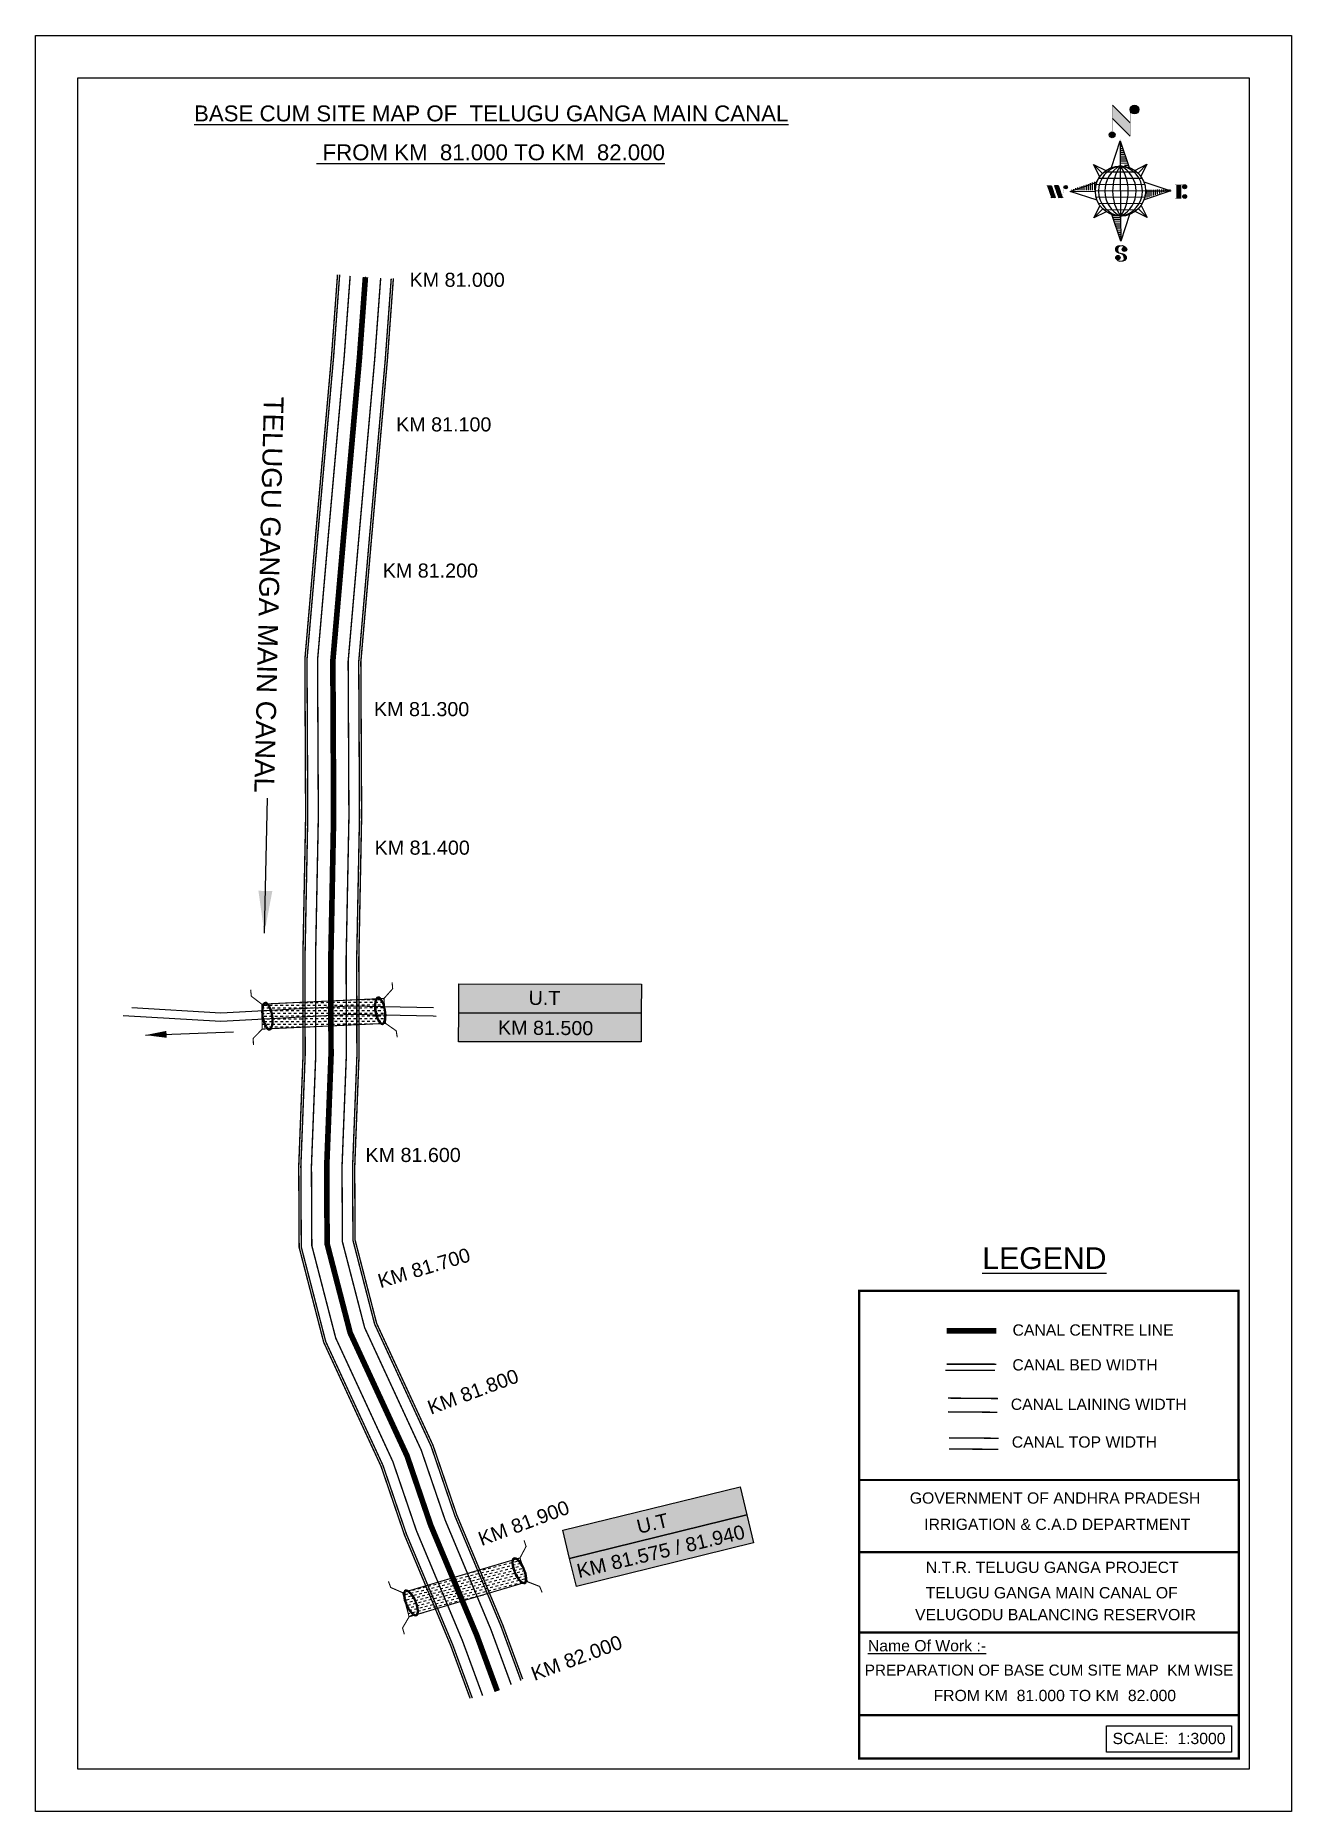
# Model space of a CAD drawing. Header units: inches. Extents: x 257188 to 258079, y 1664779 to 1666039.
import ezdxf

# ---------------------------------------------------------------- set-up
doc = ezdxf.new("R2010")
doc.units = ezdxf.units.IN
doc.header["$MEASUREMENT"] = 0
doc.header["$PDSIZE"] = 15
doc.linetypes.add('ACAD_ISO02W100', pattern=[15, 12, -3])
for name, color, linetype in [('AQUADUCT', 1, 'Continuous'), ('bed with', 5, 'Continuous'), ('bord', 1, 'Continuous'), ('canal', 1, 'Continuous'), ('chainage', 7, 'Continuous'), ('DIMENSION', 1, 'Continuous'), ('FRAME 025', 7, 'Continuous'), ('laying', 4, 'Continuous'), ('lining', 4, 'Continuous'), ('ROAD-CT', 50, 'Continuous'), ('STREAM', 4, 'Continuous'), ('Stu coo', 3, 'Continuous'), ('TEXT', 7, 'Continuous'), ('top of bund', 1, 'Continuous'), ('UT', 173, 'ACAD_ISO02W100'), ('V', 6, 'Continuous'), ('ZSTU', 7, 'Continuous')]:
    doc.layers.add(name, color=color, linetype=linetype)
doc.styles.get("Standard").update_dxf_attribs({"font": 'arial.ttf'})
doc.dimstyles.get("Standard").update_dxf_attribs({"dimtxt": 0.18, "dimasz": 0.18, "dimexe": 0.18, "dimexo": 0.0625, "dimgap": 0.09, "dimtad": 0, "dimtih": 1, "dimtoh": 1, "dimdec": 4, "dimzin": 0, "dimdsep": 46, "dimtxsty": 'Standard', "dimcen": 0.09, "dimadec": 0, "dimazin": 0, "dimtfac": 1, "dimtdec": 4, "dimtofl": 0, "dimtmove": 0, "dimatfit": 3, "dimfxl": 0, "dimtolj": 1, "dimtzin": 0, "dimarcsym": 0})
pattern_1 = [(267.2971131487395, (-8720374.9383359, 50637915.13839893), (10.53672553373347, -0.4974314379093613), [])]
pattern_2 = [(357.2971131487395, (-8720374.9383359, 50637915.13839893), (0.4974314379093601, 10.53672553373348), [])]

# ---------------------------------------------------------------- blocks, each defined once
blk = doc.blocks.new('GGF')
at = {"layer": 'STREAM'}
h = blk.add_hatch(dxfattribs=at)
h.set_pattern_fill('DASH', color=256, scale=10, angle=-6.082734917303942, style=0)
h.set_pattern_definition([(353.9172650826961, (-115347.3726237068, 1016.387648081312), (1.375417949938526, 1.110506849590268), [1.25, -1.25])])
h.paths.add_polyline_path([(406186.8358267642, 1485623.894007653), (406186.3350356966, 1485618.16585714), (406185.8342446289, 1485612.437706626), (406242.6024607782, 1485608.895201602), (406242.8636284556, 1485614.639267362), (406243.1247961327, 1485620.383333121)])
at = {"layer": 'laying', "linetype": 'ByBlock', "extrusion": (0, 0, -1)}
for centre in [(406188.8340515448, 1485618.100544371), (406240.8092758137, 1485614.964376942)]:
    blk.add_ellipse(centre, major_axis=(0.4022038884711088, -6.365555352701567), ratio=0.3887167828476952, dxfattribs=at)
at = {"layer": 'laying', "linetype": 'ByBlock'}
for points in [[(406189.2044231551, 1485612.238788546), (406189.1301593552, 1485612.234096231), (406189.0528622998, 1485612.245618227), (406188.8631006061, 1485612.324588027), (406188.7519765225, 1485612.394145026), (406188.5122836892, 1485612.610022701), (406188.3845252309, 1485612.755754402), (406187.9901122551, 1485613.318903608), (406187.7273521348, 1485613.85898441), (406187.2895556467, 1485615.151754198), (406187.1131680161, 1485615.903753204), (406186.8806331598, 1485617.489787864), (406186.8243655579, 1485618.323341603), (406186.8412834518, 1485619.932858505), (406186.9146281564, 1485620.708349793), (406187.1740924141, 1485622.067517512), (406187.3614922329, 1485622.65073727), (406187.7140922088, 1485623.356040432), (406187.8630650354, 1485623.567618286), (406188.1141012118, 1485623.821781273), (406188.2175726035, 1485623.889167762), (406188.3951326545, 1485623.961233407), (406188.4694103668, 1485623.970225642), (406188.6399464445, 1485623.94807565), (406188.7398646418, 1485623.913414563), (406188.9754422541, 1485623.761023998), (406189.1085637353, 1485623.642922326), (406189.3815283708, 1485623.318037364), (406189.5211763898, 1485623.111945711), (406189.9516964495, 1485622.33059618), (406190.2214699374, 1485621.608086816), (406190.6248590543, 1485619.961048005), (406190.7595287117, 1485619.037350996), (406190.8632364098, 1485617.186895084), (406190.8321935693, 1485616.26108243), (406190.6143732872, 1485614.607066808), (406190.4262052957, 1485613.879561222), (406190.055177624, 1485613.01905299), (406189.9016287614, 1485612.765040143), (406189.6325239488, 1485612.445281366), (406189.5169377527, 1485612.35368761), (406189.3392356181, 1485612.260876767), (406189.2716159608, 1485612.243034084), (406189.2044231551, 1485612.238788546)], [(406241.179647424, 1485609.102621116), (406241.1053836241, 1485609.097928802), (406241.0280865688, 1485609.109450798), (406240.838324875, 1485609.188420597), (406240.7272007914, 1485609.257977597), (406240.4875079581, 1485609.473855271), (406240.3597494998, 1485609.619586973), (406239.965336524, 1485610.182736179), (406239.7025764037, 1485610.722816981), (406239.2647799156, 1485612.015586769), (406239.088392285, 1485612.767585774), (406238.8558574287, 1485614.353620435), (406238.7995898268, 1485615.187174174), (406238.8165077207, 1485616.796691076), (406238.8898524253, 1485617.572182364), (406239.149316683, 1485618.931350083), (406239.3367165019, 1485619.514569841), (406239.6893164777, 1485620.219873002), (406239.8382893043, 1485620.431450857), (406240.0893254807, 1485620.685613844), (406240.1927968724, 1485620.753000333), (406240.3703569234, 1485620.825065977), (406240.4446346357, 1485620.834058213), (406240.6151707135, 1485620.811908221), (406240.7150889107, 1485620.777247134), (406240.950666523, 1485620.624856569), (406241.0837880042, 1485620.506754897), (406241.3567526398, 1485620.181869935), (406241.4964006587, 1485619.975778282), (406241.9269207185, 1485619.194428751), (406242.1966942063, 1485618.471919387), (406242.6000833233, 1485616.824880576), (406242.7347529806, 1485615.901183567), (406242.8384606787, 1485614.050727655), (406242.8074178382, 1485613.124915001), (406242.5895975561, 1485611.470899379), (406242.4014295646, 1485610.743393793), (406242.0304018929, 1485609.882885561), (406241.8768530303, 1485609.628872714), (406241.6077482177, 1485609.309113937), (406241.4921620216, 1485609.21752018), (406241.314459887, 1485609.124709338), (406241.2468402297, 1485609.106866655), (406241.179647424, 1485609.102621116)]]:
    blk.add_open_spline(points, degree=3, knots=[0, 0, 0, 0, 0.1890722348827286, 0.1890722348827286, 0.3781444697654573, 0.3781444697654573, 0.567216704648186, 0.567216704648186, 0.9642381621637766, 0.9642381621637766, 1.361259619679367, 1.361259619679367, 1.758281077194958, 1.758281077194958, 2.155302534710549, 2.155302534710549, 2.552323992226139, 2.552323992226139, 2.807761081817867, 2.807761081817867, 3.012439963152372, 3.012439963152372, 3.217118844486876, 3.217118844486876, 3.421797725821381, 3.421797725821381, 3.626476607155885, 3.626476607155885, 3.831155488490389, 3.831155488490389, 4.280922883927905, 4.280922883927905, 4.730690279365422, 4.730690279365422, 5.180457674802938, 5.180457674802938, 5.630225070240454, 5.630225070240454, 5.896844194109022, 5.896844194109022, 6.112115499412711, 6.112115499412711, 6.283185307179586, 6.283185307179586, 6.283185307179586, 6.283185307179586], dxfattribs=at)
at = {"layer": 'UT', "ltscale": 0.2, "const_width": 0.4999999999999999}
for points in [[(406181.0067191261, 1485605.627956516), (406181.2043290924, 1485608.621441158), (406185.8342446289, 1485612.437706626), (406186.3350356966, 1485618.16585714), (406186.8358267643, 1485623.894007653), (406182.485284513, 1485628.02592998), (406182.4731358847, 1485631.025905382)], [(406186.8358267643, 1485623.894007653), (406243.1247961327, 1485620.383333121)], [(406247.6637609265, 1485627.388723734), (406247.5913202798, 1485624.389598469), (406243.1247961327, 1485620.383333121), (406242.8636284556, 1485614.639267362), (406242.6024607783, 1485608.895201602), (406247.1217425518, 1485604.948545771), (406247.2591485833, 1485601.95169416)], [(406185.8342446289, 1485612.437706626), (406242.6024607783, 1485608.895201602)]]:
    blk.add_lwpolyline(points, dxfattribs=at)
blk = doc.blocks.new('*X7')
at = {"color": 0, "linetype": 'Continuous'}
for p, q in [((6321.563175437702, 239.2074203663178), (6322.581924588794, 240.2261695174094)), ((6321.571094283617, 239.3921159075293), (6322.524536642279, 240.3455582661906)), ((6321.579013129532, 239.5768114487408), (6322.467148695763, 240.4649470149719)), ((6321.586931975447, 239.7615069899523), (6322.409760749248, 240.5843357637531)), ((6321.594850821361, 239.9462025311638), (6322.352372802732, 240.7037245125344)), ((6321.602769667276, 240.1308980723753), (6322.294984856217, 240.8231132613157)), ((6321.610688513191, 240.3155936135868), (6322.322610836808, 241.0275159372032)), ((6321.618607359106, 240.5002891547983), (6322.339575221931, 241.2212570176224)), ((6321.670405508729, 239.1378737420482), (6322.639312535309, 240.1067807686281)), ((6321.756101028845, 239.046792566867), (6322.694551492757, 239.9852430307802)), ((6321.767025283511, 240.8254837745006), (6322.356539607053, 241.4149980980416)), ((6321.841796548961, 238.9557113916858), (6322.784401525116, 239.8983163678416)), ((6321.927492069076, 238.8646302165046), (6322.874251557474, 239.8113897049031)), ((6322.013187589191, 238.7735490413234), (6322.964101589832, 239.7244630419646)), ((6322.075863133939, 241.3110983202248), (6322.373503992176, 241.6087391784607)), ((6322.098883109306, 238.6824678661422), (6323.053951622191, 239.637536379026)), ((6322.184578629423, 238.591386690961), (6323.143801654548, 239.5506097160875)), ((6322.270274149538, 238.5003055157798), (6323.233651686906, 239.463683053149)), ((6322.405772691616, 238.4590273625623), (6323.316199320379, 239.3694539913255)), ((6322.536564177177, 238.4130421528257), (6323.436926723143, 239.3134046987925)), ((6322.667355662737, 238.3670569430892), (6323.557654125907, 239.2573554062594)), ((6322.798147148297, 238.3210717333527), (6323.67838152867, 239.2013061137264)), ((6322.928938633857, 238.2750865236161), (6323.799108931434, 239.1452568211934)), ((6323.059730119417, 238.2291013138795), (6323.919836334197, 239.0892075286604)), ((6323.190521604977, 238.183116104143), (6324.040563736961, 239.0331582361274)), ((6323.334898284248, 238.1507160881169), (6324.161291139725, 238.9771089435944)), ((6323.500484499982, 238.1395256085544), (6324.282018542488, 238.9210596510615)), ((6323.666070715716, 238.1283351289918), (6324.389078986148, 238.8513433994243)), ((6323.83165693145, 238.1171446494292), (6324.558435473549, 238.8439231915289)), ((6324.097210919775, 238.2059219424567), (6324.727791960951, 238.8365029836336)), ((6324.341779298861, 238.2737136262468), (6324.897148448353, 238.8290827757383)), ((6324.586347677948, 238.341505310037), (6325.066504935754, 238.821662567843)), ((6324.830916057034, 238.4092969938271), (6325.235861423155, 238.8142423599477)), ((6325.075484436121, 238.4770886776172), (6325.405217910557, 238.8068221520524)), ((6325.401209342145, 238.6260368883443), (6325.574574397958, 238.7994019441571))]:
    blk.add_line(p, q, dxfattribs=at)
blk = doc.blocks.new('*X6')
at = {"color": 0, "linetype": 'Continuous'}
for p, q in [((6324.425409812192, 240.3018877878409), (6324.530098087213, 240.4065760628617)), ((6324.560821561592, 240.2605228419445), (6324.762767368324, 240.4624686486762)), ((6324.696233310992, 240.2191578960481), (6324.995436649435, 240.5183612344908)), ((6324.831645060392, 240.1777929501517), (6325.228105930546, 240.5742538203053)), ((6324.967056809793, 240.1364280042552), (6325.451206401633, 240.6205775960956)), ((6325.102468559193, 240.0950630583588), (6325.626700194168, 240.619294693334)), ((6325.231508829004, 240.0473266328736), (6325.802193986703, 240.6180117905725)), ((6325.335045025791, 239.9740861343645), (6325.976788801136, 240.6158299097086)), ((6325.438581222579, 239.9008456358553), (6326.100204563527, 240.5624689768027)), ((6325.542117419366, 239.8276051373462), (6326.223620325917, 240.5091080438968)), ((6325.645653616154, 239.754364638837), (6326.347036088308, 240.455747110991)), ((6325.749189812941, 239.6811241403279), (6326.470451850699, 240.4023861780851)), ((6325.852726009729, 239.6078836418188), (6326.593867613089, 240.3490252451792)), ((6325.951486090436, 239.5298670272285), (6326.71728337548, 240.2956643122733)), ((6326.036566250415, 239.4381704919113), (6326.840699137871, 240.2423033793674)), ((6326.121646410395, 239.346473956594), (6326.964114900262, 240.1889424464615)), ((6326.206726570374, 239.2547774212767), (6327.055858370612, 240.1039092215148)), ((6326.291806730354, 239.1630808859595), (6327.135785134496, 240.0070592901021)), ((6326.376886890333, 239.0713843506422), (6327.21571189838, 239.9102093586895)), ((6326.461967050313, 238.9796878153249), (6327.295638662264, 239.8133594272769)), ((6326.547047210292, 238.8879912800077), (6327.375565426148, 239.7165094958642)), ((6326.632127370272, 238.7962947446904), (6327.455492190032, 239.6196595644516)), ((6326.717207530251, 238.7045982093731), (6327.535418953916, 239.5228096330389)), ((6326.788410008449, 236.4777036487165), (6327.354219516036, 237.0435131563033)), ((6326.792225928501, 238.6028399123283), (6327.6153457178, 239.4259597016263)), ((6326.838137672734, 238.4719749612643), (6327.695272481684, 239.3291097702136)), ((6326.884049416966, 238.3411100102004), (6327.775199245568, 239.2322598388009)), ((6326.916746160023, 236.7828164955863), (6327.582476853365, 237.4485471889285)), ((6326.9299611612, 238.2102450591364), (6327.853734496604, 239.1340183945408)), ((6326.975872905432, 238.0793801080725), (6327.849127438164, 238.952634640804)), ((6327.003134980726, 237.9298654880686), (6327.844520379724, 238.7712508870673)), ((6327.012515933215, 237.7624697452613), (6327.839913321284, 238.5898671333306)), ((6327.021896885704, 237.5950740024541), (6327.835306262844, 238.4084833795939)), ((6327.031277838193, 237.4276782596467), (6327.830699204404, 238.2270996258572)), ((6327.040658790683, 237.2602825168395), (6327.826092145964, 238.0457158721205)), ((6327.045082311595, 237.087929342456), (6327.810734190693, 237.8535812215537))]:
    blk.add_line(p, q, dxfattribs=at)
blk = doc.blocks.new('H')
at = {"layer": 'bord', "extrusion": (0.0004278845142637609, 0.00479197890903182, 0.9999884268595202)}
h = blk.add_hatch(dxfattribs=at)
h.set_pattern_fill('LINE', color=8, scale=84.38768555040302, angle=-2.702886851260515, style=0)
h.set_pattern_definition(pattern_2)
h.paths.add_polyline_path([(-492.4668010775931, 785.5898788240738, -0.090992046448718), (-447.9625593584497, 775.2324968557805), (-486.4976985411486, 912.0312741750386)])
h = blk.add_hatch(dxfattribs=at)
h.set_pattern_fill('LINE', color=8, scale=84.38768555040302, angle=-92.70288685126052, style=0)
h.set_pattern_definition(pattern_1)
h.paths.add_polyline_path([(-624.8772989658173, 665.1175860036165, -0.09099204644210665), (-614.5199170010164, 709.6218277204316), (-751.3186943142209, 671.0866885515861)])
h = blk.add_hatch(dxfattribs=at)
h.set_pattern_fill('LINE', color=8, scale=84.38768555040302, angle=-92.70288685126052, style=0)
h.set_pattern_definition(pattern_1)
h.paths.add_polyline_path([(-245.5531129193259, 647.210278397426), (-371.9945082624909, 653.17938094493, -0.09099204644878103), (-382.3518902289215, 608.6751392250881)])
h = blk.add_hatch(dxfattribs=at)
h.set_pattern_fill('LINE', color=8, scale=84.38768555040302, angle=-2.702886851260515, style=0)
h.set_pattern_definition(pattern_2)
h.paths.add_polyline_path([(-504.4050061509479, 532.7070881242398, -0.090992046448718), (-548.909247870557, 543.064470092766), (-510.3741086877417, 406.2656927765347)])
at = {"layer": 'bord', "extrusion": (0.0004278845142637604, 0.00479197890903182, 0.9999884268595203)}
for p, q in [((-516.2384251924814, 1087.08582315594, -1217.145331720205), (-431.5311611755169, 993.9857607749291, -1216.735438367611)), ((-519.3860571105615, 1020.408509141766, -1216.824464901347), (-434.678793075087, 927.3084467682056, -1216.414571548796)), ((-538.2690597721958, 773.6536562892143, -1215.633927328097), (-487.0181812191731, 906.212239655666, -1216.291082326422)), ((-487.0181812191731, 906.212239655666, -1216.291082326422), (-492.9870239489828, 779.7722960542887, -1215.682623766277)), ((-487.0181812191731, 906.212239655666, -1216.291082326422), (-448.4827650671941, 769.4150330077391, -1215.652034309381)), ((-626.736305744329, 793.7732813858893, -1215.692487060367), (-566.811349663476, 760.1895317081362, -1215.557193835181)), ((-626.736305744329, 793.7732813858893, -1215.692487060367), (-584.1428260545363, 746.9596384149045, -1215.486379775655)), ((-598.946746484784, 730.9517588270828, -1215.4033350249), (-626.736305744329, 793.7732813858893, -1215.692487060367)), ((-421.3357812265749, 753.3219341966324, -1215.586531535218), (-358.5136001041974, 781.1110481221694, -1215.746578873753)), ((-358.5136001041974, 781.1110481221694, -1215.746578873753), (-405.3276889660046, 738.5181495659053, -1215.522440984547)), ((-358.5136001041974, 781.1110481221694, -1215.746578873753), (-392.0976094479556, 721.1868434431963, -1215.445049781629)), ((-864.6667208376457, 700.9117660832126, -1215.145683569252), (-846.8602190883248, 637.7003116968554, -1214.850391321915)), ((-846.885899517627, 700.0723706756253, -1215.149269383754), (-829.079397758178, 636.8609162860084, -1214.853977136408)), ((-829.1050781964441, 699.2329752675723, -1215.152855198257), (-811.2985764592304, 636.0215208844747, -1214.857562950931)), ((-829.1050781964441, 699.2329752675723, -1215.152855198257), (-811.3242568973801, 698.393579858588, -1215.156441012743)), ((-811.3242568973801, 698.393579858588, -1215.156441012743), (-793.5177551378147, 635.1821254740935, -1214.861148765422)), ((-751.8386587080895, 665.2704204607289, -1215.023166955395), (-615.0399729244527, 703.8051171880215, -1215.266361263119)), ((-751.8386587080895, 665.2704204607289, -1215.023166955395), (-625.3972626964678, 659.3013864478562, -1215.048666080719)), ((-619.2784603905748, 614.0198538512923, -1214.834293591338), (-751.8386587080895, 665.2704204607289, -1215.023166955395)), ((-246.0730746499612, 641.3942844460253, -1215.12516345687), (-382.8717604242847, 602.859587718267, -1214.881969149149)), ((-378.6332729603746, 692.6448510554619, -1215.314036820931), (-246.0730746499612, 641.3942844460253, -1215.12516345687)), ((-372.5144706616993, 647.363318458898, -1215.099664331546), (-246.0730746499612, 641.3942844460253, -1215.12516345687)), ((-213.4791469212505, 669.2951450282708, -1215.272811938016), (-216.710715676134, 600.8397693103179, -1214.943388670676)), ((-197.1518122339039, 599.9164343632292, -1214.947333066632), (-193.9202434780891, 668.3718100786209, -1215.276756333961)), ((-639.398133254319, 525.5536567845847, -1214.401751538512), (-605.8141239105607, 585.4778614635579, -1214.703280630637)), ((-639.398133254319, 525.5536567845847, -1214.401751538512), (-592.5840443923953, 568.1465553403832, -1214.625889427719)), ((-576.5759521321743, 553.3427707091905, -1214.561798877043), (-639.398133254319, 525.5536567845847, -1214.401751538512)), ((-510.8935521394596, 400.4524652508553, -1213.857248085843), (-549.4289682914387, 537.2496718976181, -1214.496296102879)), ((-371.1754276144202, 512.8914235194679, -1214.455843351893), (-431.1003836950404, 546.475173198618, -1214.591136577086)), ((-371.1754276144202, 512.8914235194679, -1214.455843351893), (-413.7689073036308, 559.7050664918497, -1214.661950636613)), ((-398.9649868734996, 575.7129460782744, -1214.74499538736), (-371.1754276144202, 512.8914235194679, -1214.455843351893)), ((-459.6426735860878, 533.0110486173071, -1214.514403084168), (-510.8935521394596, 400.4524652508553, -1213.857248085843)), ((-504.9247094094171, 526.8924088519998, -1214.465706645989), (-510.8935521394596, 400.4524652508553, -1213.857248085843))]:
    blk.add_line(p, q, dxfattribs=at)
at = {"layer": 'bord', "color": 8, "linetype": 'ByBlock', "extrusion": (0.0004278845142637604, 0.00479197890903182, 0.9999884268595203)}
for p, q in [((-386.4701403837535, 711.3830894059502, -1215.400477790083), (-605.4730712235323, 721.7215742594562, -1215.35631111762)), ((-410.8462962137419, 744.2142448802479, -1215.547375515144), (-578.1125475389999, 752.110393114388, -1215.51364266185)), ((-492.9872379411827, 779.772306161467, -1215.682623723144), (-504.9247094094171, 526.8924088519998, -1214.465706645989)), ((-372.5145726100891, 647.3634304928128, -1215.099664824794), (-625.3973747401615, 659.3012845208868, -1215.048665544341)), ((-378.0217974673142, 615.9429816137999, -1214.946740470406), (-622.87451776542, 627.5017590741627, -1214.897360629442)), ((-375.037429585529, 679.1629559395369, -1215.250969739694), (-619.8901498829364, 690.7217333998997, -1215.201589898729)), ((-392.4388761268347, 584.9431407540105, -1214.792019251512), (-611.441806967312, 595.2816256079823, -1214.747852579053)), ((-419.7993998112506, 554.5543218990788, -1214.634687707282), (-587.06565113744, 562.4504701336846, -1214.600954853988))]:
    blk.add_line(p, q, dxfattribs=at)
at = {"layer": 'bord', "extrusion": (0.0004278845142637604, 0.00479197890903182, 0.9999884268595203)}
for points, const_width, elevation in [([(-522.0131121619479, 959.550775259228), (-515.7175743466119, 1092.906934415961)], 1.60540055982536, -1212.142843617219), ([(-434.158262363472, 933.1277235058805), (-427.8627245295095, 1066.483882669366)], 1.60540055982536, -1212.142843617219), ([(-870.0736340994383, 707.00824508073), (-846.3658724653925, 705.889038352192)], 0.6421602239301444, -1212.142843617219), ([(-828.5594987093612, 642.6768581911618), (-855.2307305332708, 643.935965762368)], 0.6421602239301444, -1212.142843617219), ([(-828.5594987093612, 642.676858191162), (-820.953748198869, 677.9586989512691)], 0.6421602239301444, -1212.142843617223), ([(-810.7786774830411, 641.8374531447001), (-784.1074456587239, 640.5783455765209)], 0.6421602239301444, -1212.142843617222), ([(-792.9978562549747, 640.9980480956772), (-781.589230506466, 693.9208092413096)], 0.6421602239301444, -1212.142843617218), ([(-222.7385766651839, 675.5731321041832), (-173.8413183107752, 673.2647682324088)], 0.7063762463231584, -1212.142843617221), ([(-194.785239975681, 644.8497587676384), (-185.0057882997701, 644.3880859934699)], 0.7063762463231584, -1212.14284361722), ([(-177.0730277270245, 604.8086065300355), (-225.9702860934822, 607.1169704015771)], 0.7063762463231584, -1212.142843617222)]:
    blk.add_lwpolyline(points, dxfattribs=dict(at, const_width=const_width, elevation=elevation))
for points, const_width, elevation in [([(-413.6616245851993, 1073.140134249887, 1), (-397.6117714248124, 1057.729118476532, 1)], 22.25077962579039, -1212.14284361722), ([(-530.3419430367337, 949.5474510251247, 1), (-519.6420409089901, 939.2734405104861, 1)], 14.83385308386026, -1212.142843617223), ([(-775.9087905502321, 696.5833098740303, 1), (-769.4888492682775, 690.418903565154, 1)], 8.900311850316152, -1212.142843617216), ([(-177.8339587833615, 666.8757400336997, 1), (-170.7720233739972, 660.0948930920731, 1)], 9.790343035347762, -1212.142843617223), ([(-180.1423226412179, 617.9784816729323, 1), (-173.0803872516442, 611.1976347345654, 1)], 9.790343035347762, -1212.142843617219), ([(-489.8397168474219, 361.7280028313068, 1), (-498.0671858660056, 369.1142257457323, 1)], 11.05656073458609, -1212.142843617215), ([(-525.1949096693778, 321.5505605205689, 1), (-533.4223786795214, 328.9367834347616, 1)], 11.05656073458609, -1212.142843617218)]:
    blk.add_lwpolyline(points, format="xyb", close=True, dxfattribs=dict(at, const_width=const_width, elevation=elevation))
for points, elevation in [([(-537.0436544864716, 317.3909783906986), (-530.686771839954, 310.4778530870033), (-519.7848077441001, 306.8033377354246), (-504.8555995545785, 306.8996049665207), (-493.8614930827366, 309.9751672386152), (-486.3299612487816, 317.6739007300386), (-486.5193926708707, 325.7780890813514), (-490.6180678635317, 333.2605072774198), (-493.5031616341619, 336.2254691210802), (-502.816804350885, 340.8534958871466), (-522.4580017436219, 347.2728260433129), (-530.4257294404489, 351.5824209563287), (-533.6858260648524, 354.5525017987891), (-537.4013079778782, 362.629807892173), (-536.9549017110166, 373.3508360361672), (-530.0284934418471, 380.6827556172281), (-520.0052991440441, 384.0716307398478), (-503.5000552259427, 384.2213990291513), (-492.5323047870551, 379.8708521119993), (-487.1463343054379, 373.2710396641844)], -1212.142843617219), ([(-522.4539065143929, 347.5728294925347), (-526.1949835211592, 353.7751140225195), (-527.7518298353394, 360.6227161141025), (-527.9156661629893, 370.6019260344024), (-525.8991041315983, 375.4503632916039), (-521.3202371541029, 381.1640017041664), (-514.5251386848048, 384.3718976443916)], -1212.142843617221), ([(-504.8555995545785, 306.8996049665207), (-499.0047943263154, 312.3708361831504), (-496.9585419834797, 319.3942984564654), (-497.4612851235933, 326.5275708001649), (-501.2415295758961, 335.3559093211365), (-509.2361390522836, 343.1915685721062)], -1212.142843617219)]:
    blk.add_lwpolyline(points, dxfattribs=dict(at, elevation=elevation))
for centre, radius in [((-405.6366979898718, 1065.434626361347, -1212.142843617228), 22.25077962579068), ((-524.9919919744626, 944.4104457636145, -1212.142843617225), 14.83385308386045), ((-498.4359036135794, 659.1484834742021, -1212.142843617229), 126.5822129822759), ((-772.6988199003781, 693.5011067149355, -1212.142843617225), 8.900311850316273), ((-174.3029910778062, 663.4853165630027, -1212.142843617225), 9.7903430353479), ((-176.6113549475952, 614.5880582008385, -1212.142843617227), 9.7903430353479), ((-493.9534513636986, 365.4211142832808, -1212.142843617226), 11.05656073458623), ((-529.3086441806488, 325.2436719765011, -1212.142843617227), 11.05656073458623)]:
    blk.add_circle(centre, radius, dxfattribs=at)
at = {"layer": 'bord', "color": 8, "linetype": 'ByBlock', "extrusion": (0.0004278845142637604, 0.00479197890903182, 0.9999884268595203)}
for centre, radius, start, end in [((-481.5018944916621, 658.3490694805806, -1212.142843617225), 127.7124113124745, 94.925359787212, 259.6690604518324), ((-436.7958279077627, 656.2386032006533, -1212.142843617224), 140.8227119427793, 113.2864437035868, 241.3079765329169), ((-315.8862391595549, 650.5307512261786, -1212.142843617227), 222.3100112361417, 142.5891607921548, 212.0052594442485), ((-560.0761933124097, 662.0583738566748, -1212.142843617224), 140.8227119427793, 293.2864437035868, 61.30797653291689), ((-680.9857820597445, 667.7662258302183, -1212.142843617228), 222.3100112361417, 322.5891607921548, 32.00525944424854), ((-515.3701267285685, 659.9479075753505, -1212.142843617227), 127.7124113124745, 274.925359787212, 79.66906045183244)]:
    blk.add_arc(centre, radius, start, end, dxfattribs=at)
at = {"layer": 'bord', "extrusion": (0.0004278845142637604, 0.00479197890903182, 0.9999884268595203)}
for points in [[(-515.7175743148887, 1092.906934417125, -1212.142843617227), (-431.0104934413977, 999.8058030862261, -1212.142843617227), (-518.8653432401063, 1026.22885483189, -1212.142843617227), (-434.1582623484545, 933.1277235084416, -1212.142843617227)], [(-864.1466936911305, 706.7284433981881, -1212.142843617225), (-846.3658724649268, 705.889038353589, -1212.142843617225), (-846.34031992468, 643.5162632348297, -1212.142843617225), (-828.5594986876497, 642.6768581867381, -1212.142843617225)], [(-828.5850512369768, 705.049633307593, -1212.142843617229), (-810.804230031204, 704.2102282608984, -1212.142843617229), (-810.778677482168, 641.8374531481927, -1212.142843617229), (-792.9978562541016, 640.9980480994025, -1212.142843617229)], [(-193.4002216503151, 674.1881137788835, -1212.142843617225), (-196.6319310673212, 605.7319520774413, -1212.142843617225), (-212.9591249906118, 675.1114593302475, -1212.142843617225), (-216.1908344065701, 606.6552976257785, -1212.142843617225)]]:
    blk.add_solid(points, dxfattribs=at)
at = {"layer": 'bord', "extrusion": (0.0004278845142637604, 0.00479197890903182, 0.9999884268595203), "xscale": 7.977342409717546, "yscale": 7.977342408231451, "zscale": 7.977342408476333, "rotation": 138.0840426661453}
for name, p in [('*X6', (38300.50170925955, -31929.38484708802, -1212.14284361722)), ('*X7', (38314.39702652739, -31950.87734303279, -1212.142843617221))]:
    blk.add_blockref(name, p, dxfattribs=at)

msp = doc.modelspace()

# ---------------------------------------------------------------- hatches: boundary and pattern name
at = {"layer": 'ZSTU'}
h = msp.add_hatch(color=135, dxfattribs=at)
h.set_gradient(color1=(141, 177, 78), color2=(107, 135, 59), one_color=1, tint=0.3799999952316284, name='CYLINDER')
h.paths.add_polyline_path([(257617.3493148034, 1665345.193307542), (257617.4893793368, 1665365.657330172), (257488.0087561334, 1665365.772700863), (257487.8686916007, 1665345.308678232)])
h.paths.add_polyline_path([(257488.0164449961, 1665348.101811782), (257618.1736964824, 1665347.210959853), (257618.2799320279, 1665362.732424401), (257488.1226805417, 1665363.623276329)], flags=9)
h = msp.add_hatch(color=252, dxfattribs=at)
h.set_gradient(color1=(167, 88, 159), color2=(127, 67, 121), one_color=1, tint=0.3799999952316284, name='CYLINDER')
h.paths.add_polyline_path([(257617.2092502694, 1665324.729284914), (257617.3493148035, 1665345.193307542), (257487.8686916007, 1665345.308678233), (257487.7286270681, 1665324.844655604)])
h.paths.add_polyline_path([(257513.1640482176, 1665327.181872388), (257585.8328781686, 1665326.684495818), (257585.9377131137, 1665342.001326686), (257513.2688831627, 1665342.498703256)], flags=24)
h = msp.add_hatch(color=135, dxfattribs=at)
h.set_gradient(color1=(141, 177, 78), color2=(107, 135, 59), one_color=1, tint=0.3799999952316284, name='CYLINDER')
h.paths.add_polyline_path([(257692.3205892589, 1664989.127635407), (257687.5640584013, 1665009.031686614), (257561.8107990819, 1664978.187515916), (257566.5673299402, 1664958.283464708)])
h.paths.add_polyline_path([(257613.7377963996, 1664972.367881672), (257640.5709162274, 1664978.780272861), (257637.0250359217, 1664993.618268286), (257610.1919160939, 1664987.205877096)], flags=24)
h = msp.add_hatch(color=252, dxfattribs=at)
h.set_gradient(color1=(167, 88, 159), color2=(127, 67, 121), one_color=1, tint=0.3799999952316284, name='CYLINDER')
h.paths.add_polyline_path([(257571.3238607981, 1664938.379413503), (257697.0771201154, 1664969.223584201), (257692.3205892588, 1664989.127635407), (257566.5673299401, 1664958.283464708)])
h.paths.add_polyline_path([(257571.2077513013, 1664940.923325405), (257694.8344925232, 1664970.466778844), (257691.229157484, 1664985.553566948), (257567.6024162621, 1664956.01011351)], flags=24)

# ---------------------------------------------------------------- linework, layer by layer
at = {"linetype": 'ByBlock'}
for points in [[(257187.6532268575, 1664778.691690698), (257187.6532268575, 1666038.691690698), (258078.6532268575, 1666038.691690698), (258078.6532268575, 1664778.691690698)], [(258048.6532268575, 1666008.691690698), (258048.6532268575, 1664808.691690698), (257217.6532268575, 1664808.691690698), (257217.6532268575, 1666008.691690698)]]:
    msp.add_lwpolyline(points, close=True, dxfattribs=at)
for p in [(257421.6542850057, 1665866.93048648), (257413.2131266791, 1665762.114961714), (257404.1406746717, 1665659.371284478), (257398.7667609669, 1665559.698568833), (257398.6717267639, 1665460.750134173), (257394.5619588744, 1665244.526673256), (257403.9690313921, 1665144.970121555), (257441.3962682274, 1665052.238239535), (257477.5459560664, 1664959.000907585)]:
    msp.add_point(p)
at = {"color": 2}
for p in [(257396.0550945689, 1665344.48), (257486.3650945689, 1664937.15)]:
    msp.add_point(p, dxfattribs=at)
at = {"layer": 'bed with', "const_width": 1}
for points in [[(257410.866078701, 1665868.16865184), (257406.6293983551, 1665810.626381428), (257395.2795099428, 1665682.847186841), (257387.738776345, 1665595.612254973), (257388.2885662168, 1665484.592824979), (257386.3269237537, 1665384.855003598), (257386.4387576339, 1665315.00476021), (257383.391049362, 1665236.467508551), (257383.6709498814, 1665180.109744785), (257400.6188978215, 1665114.599566892), (257441.1373202601, 1665026.938369197), (257457.8454343259, 1664977.992450594), (257490.6115466735, 1664899.623376823), (257504.8318650316, 1664860.898715092)], [(257432.5060570468, 1665866.555666123), (257428.2587907825, 1665808.869618572), (257416.8966791948, 1665680.952813159), (257409.4434127927, 1665594.729745027), (257409.9896229209, 1665484.433175022), (257408.0272653839, 1665384.658996402), (257408.1394315037, 1665314.60123979), (257405.0931397756, 1665236.100491449), (257405.3572392562, 1665182.924255215), (257421.1372913162, 1665121.928433108), (257461.3088688776, 1665035.017630803), (257478.1467548118, 1664985.691549406), (257510.8166424642, 1664907.552623178), (257525.089316619, 1664868.685386544)], [(257868.2474797886, 1665091.600188362), (257866.1921594116, 1665091.627746858), (257833.3998245372, 1665091.604727472), (257833.1633711783, 1665091.613894716)], [(257869.3679339436, 1665096.005446281), (257866.2202385394, 1665096.047651744), (257834.0609977815, 1665096.025076775)]]:
    msp.add_lwpolyline(points, dxfattribs=at)
at = {"layer": 'canal', "color": 6, "const_width": 4}
for points in [[(257869.2112662411, 1665119.622131477), (257866.60975835, 1665119.657013456), (257834.0147941144, 1665119.634132619)], [(257834.0147941144, 1665119.634132619), (257869.2112662411, 1665119.622131477)]]:
    msp.add_lwpolyline(points, dxfattribs=at)
at = {"layer": 'FRAME 025', "lineweight": -3, "const_width": 1.636994106223717}
for points in [[(257771.8539588158, 1665148.094450232), (258040.9621239903, 1665148.094450232), (258040.9621239903, 1665013.866096304), (257771.8539588158, 1665013.866096304)], [(257771.8539588159, 1665013.866096304), (258041.3276592162, 1665013.866096304), (258041.3276592162, 1664816.320196534), (257771.8539588159, 1664816.320196534)]]:
    msp.add_lwpolyline(points, close=True, dxfattribs=at)
for points in [[(257771.8539588159, 1664962.575854263), (258041.3276592162, 1664962.575854263)], [(257771.8539588159, 1664905.712059353), (258041.3276592162, 1664905.712059353)], [(257771.8539588159, 1664847.081556227), (258041.3276592162, 1664847.081556227)]]:
    msp.add_lwpolyline(points, dxfattribs=at)
at = {"layer": 'lining', "const_width": 1}
for points in [[(257403.4132083504, 1665869.084492247), (257399.153801894, 1665811.23355753), (257387.8081380816, 1665683.501924288), (257380.2371738861, 1665595.917269932), (257380.7882009965, 1665484.648003535), (257378.8268056787, 1665384.92274802), (257378.9385247297, 1665315.144225792), (257375.8903268689, 1665236.594357781), (257376.1756885767, 1665179.136987724), (257393.5272871667, 1665112.066548614), (257434.1655868668, 1665024.145997675), (257450.8288489044, 1664975.331471741), (257483.6282186352, 1664896.882853889), (257497.506532405, 1664859.089536427)], [(257440.0027265698, 1665866.234702745), (257435.7343872436, 1665808.26244247), (257424.3680510561, 1665680.298075712), (257416.9450152516, 1665594.424730068), (257417.4899881411, 1665484.377996465), (257415.5273834589, 1665384.59125198), (257415.639664408, 1665314.461774208), (257412.5938622688, 1665235.973642219), (257412.8525005609, 1665183.897012276), (257428.228901971, 1665124.461451386), (257468.2806022709, 1665037.810002325), (257485.1633402333, 1664988.352528258), (257517.7999705024, 1664910.293146112), (257532.0140472179, 1664871.585481575)], [(257835.0819561742, 1665071.968432613), (257859.7898312501, 1665071.784095832), (257870.4701076636, 1665071.661457147)], [(257835.0439101506, 1665062.205585221), (257861.8952222115, 1665062.000567692), (257869.9379903656, 1665061.908149694)]]:
    msp.add_lwpolyline(points, dxfattribs=at)
at = {"layer": 'ROAD-CT', "color": 4}
for points in [[(257249.9242836974, 1665343.416022266), (257319.2159979342, 1665339.345583933), (257411.1669348562, 1665344.281878294), (257469.680810352, 1665343.114705554), (257471.7965000623, 1665342.88921013)], [(257256.0121054494, 1665349.049533488), (257319.2311040326, 1665345.335827772), (257411.0661297945, 1665350.265899558), (257470.0580792745, 1665349.089190705)]]:
    msp.add_lwpolyline(points, dxfattribs=at)
at = {"layer": 'top of bund', "const_width": 1}
for points in [[(257401.9028203984, 1665868.998549691), (257397.6586826018, 1665811.354992751), (257386.3138637093, 1665683.632871777), (257378.7368533943, 1665595.978272923), (257379.2881279524, 1665484.659039247), (257377.3267820637, 1665384.936296905), (257377.4384781488, 1665315.172118909), (257374.3901823702, 1665236.619727626), (257374.6766363158, 1665178.942436312), (257392.1089650357, 1665111.559944958), (257432.7712401882, 1665023.58752337), (257449.4255318201, 1664974.799275971), (257482.2315530275, 1664896.334749302), (257495.9596898768, 1664858.950392477)], [(257441.5186109627, 1665866.395297543), (257437.2295065358, 1665808.141007249), (257425.8623254284, 1665680.167128223), (257418.4453357434, 1665594.363727076), (257418.9900611852, 1665484.366960753), (257417.0274070739, 1665384.577703095), (257417.1397109888, 1665314.433881091), (257414.0940067674, 1665235.948272374), (257414.3515528218, 1665184.091563688), (257429.647224102, 1665124.968055042), (257469.6749489495, 1665038.36847663), (257486.5666573175, 1664988.884724029), (257519.1966361101, 1664910.841250699), (257533.2260365531, 1664872.636495169)], [(257835.6078636438, 1665043.760398048), (257860.1903296634, 1665043.580489425), (257871.0272623917, 1665043.456057164)], [(257870.5986783181, 1665035.601289576), (257862.6831678116, 1665035.69224913), (257835.7497736392, 1665035.894690784)]]:
    msp.add_lwpolyline(points, dxfattribs=at)
at = {"layer": 'V', "color": 1, "const_width": 4}
msp.add_lwpolyline([(257421.6737667638, 1665867.195086239), (257417.4440945688, 1665809.748), (257406.0880945688, 1665681.9), (257398.5910945688, 1665595.171), (257399.1390945688, 1665484.513), (257397.1770945688, 1665384.757), (257397.2890945688, 1665314.803), (257394.2420945688, 1665236.284), (257394.5140945688, 1665181.517), (257410.8780945688, 1665118.264), (257451.2230945688, 1665030.978), (257467.9960945688, 1664981.842), (257500.7140945688, 1664903.588), (257515.2135451368, 1664864.10320758)], dxfattribs=at)
at = {"layer": 'V', "color": 0}
msp.add_lwpolyline([(257947.3533292071, 1664839.459680154), (258036.0634635812, 1664839.459680154), (258036.0634635812, 1664820.707203851), (257947.3533292071, 1664820.707203851)], close=True, dxfattribs=at)
at = {"layer": 'ZSTU', "color": 135}
for points in [[(257488.0087561334, 1665365.772700863), (257617.4893793368, 1665365.657330172), (257617.3493148034, 1665345.193307542), (257487.8686916007, 1665345.308678233)], [(257561.8107990819, 1664978.187515916), (257687.5640584014, 1665009.031686614), (257692.3205892589, 1664989.127635407), (257566.5673299402, 1664958.283464708)]]:
    msp.add_lwpolyline(points, close=True, dxfattribs=at)
at = {"layer": 'ZSTU', "color": 252}
for points in [[(257487.8686916007, 1665345.308678233), (257617.3493148034, 1665345.193307542), (257617.2092502694, 1665324.729284914), (257487.7286270681, 1665324.844655604)], [(257566.5673299402, 1664958.283464708), (257692.3205892589, 1664989.127635407), (257697.0771201153, 1664969.223584201), (257571.3238607981, 1664938.379413503)]]:
    msp.add_lwpolyline(points, close=True, dxfattribs=at)

# ---------------------------------------------------------------- block references
at = {"layer": 'AQUADUCT', "color": 1, "xscale": 0.1408039184319789, "yscale": 0.1408039187081158, "zscale": 0.1408039184379445, "rotation": 3.078330572322649}
msp.add_blockref('H', (258032.42268106, 1665840.254337766, 170.8847861942989), dxfattribs=at)
at = {"layer": 'laying', "color": 6, "linetype": 'ByBlock', "zscale": 1.539389526941385}
for p, xscale, yscale, rotation in [((-116293.7040900378, -675914.1055324504), 1.539389527178332, 1.539389526937157, 6.224255236075301), ((454391.1005020955, -697764.9827467774), 1.539389527198495, 1.539389526938386, 20.05648835039568)]:
    msp.add_blockref('GGF', p, dxfattribs=dict(at, xscale=xscale, yscale=yscale, rotation=rotation))

# ---------------------------------------------------------------- texts
at = {"layer": 'chainage', "color": 0}
for s, height, rotation, p in [('KM 81.000', 9.99999999999997, 359.9693533801675, (257453.011030398, 1665860.417098197)), ('KM 81.100', 9.99999999999997, 359.9693533801675, (257443.4788081329, 1665757.829492172)), ('KM 81.200', 9.99999999999997, 359.9693533801675, (257433.9834717389, 1665654.112034322)), ('KM 81.300', 9.99999999999997, 359.9693533801675, (257427.7975106454, 1665555.819383365)), ('KM 81.400', 9.99999999999997, 359.9693533801675, (257428.1850567929, 1665457.525777849)), ('KM 81.600', 9.99999999999997, 359.9693533801675, (257421.7659816732, 1665239.496671192)), ('KM 81.700', 9.999999999999968, 16.65168148650479, (257432.3206354372, 1665149.904126483)), ('KM 81.800', 9.999999999999968, 20.36540055088142, (257468.0823690964, 1665060.128671713)), ('KM 81.900', 9.999999999999968, 20.36540055088142, (257504.0621929676, 1664966.891565724)), ('KM 82.000', 9.999999999999968, 20.36540055088142, (257541.5641554795, 1664871.230783262))]:
    msp.add_text(s, height=height, rotation=rotation, dxfattribs=at).set_placement(p)
at = {"layer": 'chainage', "color": 1}
msp.add_text('TELUGU GANGA MAIN CANAL', height=14.04243867787395, rotation=268.6058362524117, dxfattribs=at).set_placement((257349.6925471467, 1665782.664105465))
at = {"layer": 'chainage', "color": 0}
for s, height, p in [('%%ULEGEND', 15.33694249980499, (257859.3040022837, 1665163.639156961)), ('CANAL CENTRE LINE', 8, (257880.7807370706, 1665116.277400925)), ('CANAL BED WIDTH', 8, (257880.6511917825, 1665091.558345341)), ('CANAL LAINING WIDTH', 8, (257879.5268666272, 1665063.61464988)), ('CANAL TOP WIDTH', 8, (257880.241764699, 1665036.829467927)), ('GOVERNMENT OF ANDHRA PRADESH ', 8, (257807.8619334237, 1664997.071751244)), ('IRRIGATION & C.A.D DEPARTMENT', 8, (257818.1032081482, 1664978.43015684)), ('N.T.R. TELUGU GANGA PROJECT', 8, (257819.2159382005, 1664947.916753129)), ('TELUGU GANGA MAIN CANAL OF', 8, (257819.1447682582, 1664929.886546949)), (' VELUGODU BALANCING RESERVOIR', 8, (257808.5232541231, 1664914.366642221)), ('%%UName Of Work :-', 8, (257778.1620767901, 1664892.310856547)), ('PREPARATION OF BASE CUM SITE MAP  KM WISE', 7.742718181745905, (257775.9727442768, 1664875.128067987)), (' FROM KM  81.000 TO KM  82.000', 8, (257821.6301186013, 1664856.989063321)), ('SCALE:  1:3000', 8, (257951.7151787883, 1664826.494760434))]:
    msp.add_text(s, height=height, dxfattribs=at).set_placement(p)
at = {"layer": 'Stu coo', "color": 0}
for s, rotation, p in [('U.T', 359.6078492895033, (257537.4343535141, 1665350.965590461)), ('KM 81.500', 359.6078492895033, (257515.7354930202, 1665329.887733107)), ('U.T', 13.44008240420396, (257615.5801790971, 1664975.597722746)), ('KM 81.575 / 81.940', 13.44008240420396, (257573.0816903231, 1664944.204541049))]:
    msp.add_text(s, height=9.999999999999984, rotation=rotation, dxfattribs=at).set_placement(p)
at = {"layer": 'TEXT', "color": 0}
for s, p in [('%%UBASE CUM SITE MAP OF  TELUGU GANGA MAIN CANAL', (257300.0940178586, 1665977.773468913)), ('%%U FROM KM  81.000 TO KM  82.000', (257386.8863014795, 1665950.164269373))]:
    msp.add_text(s, height=11.29445192087996, dxfattribs=at).set_placement(p)

# ---------------------------------------------------------------- leaders
at = {"layer": 'chainage', "color": 1}
msp.add_leader([(257349.9830506911, 1665401.806765504), (257352.3121725102, 1665497.507512159)], dimstyle='Standard', override={"dimasz": 30, "dimgap": 0.09, "dimtad": 0}, dxfattribs=at)
at = {"layer": 'DIMENSION', "color": 0}
msp.add_leader([(257265.6201095964, 1665329.512679541), (257328.2143445046, 1665331.812550737)], dimstyle='Standard', override={"dimasz": 15}, dxfattribs=at)

doc.saveas('drawing.dxf')
